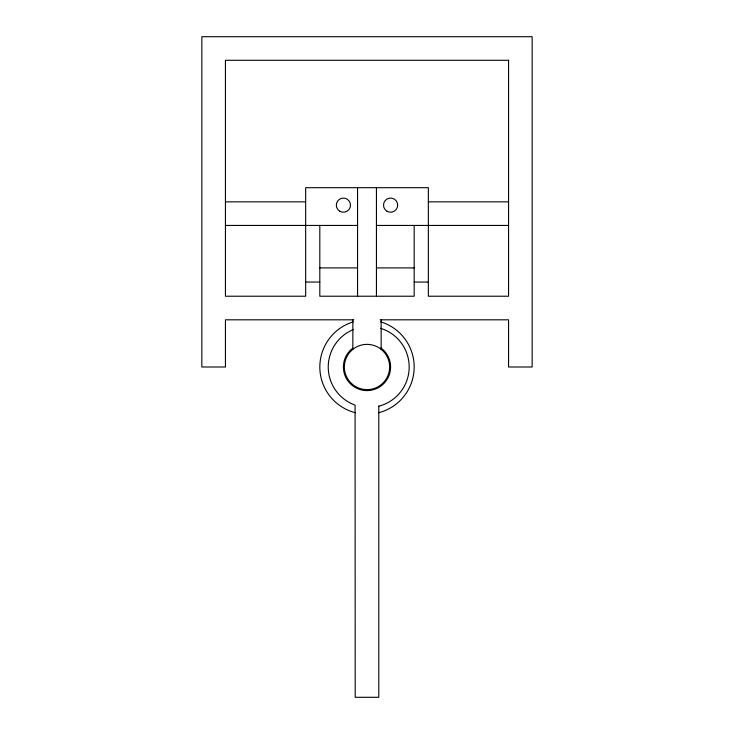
<?xml version="1.0" encoding="UTF-8"?>
<svg xmlns="http://www.w3.org/2000/svg" width="734" height="734" viewBox="0 0 734 734"><rect width="100%" height="100%" fill="white"/><g stroke="black" fill="none" stroke-linecap="round" stroke-linejoin="round"><path stroke-width="1.1" d="M378.542 406.251L380.451 405.728A40.471 40.471 0 0 0 380.451 328.272M378.469 412.774L380.698 412.15A47.187 47.187 0 0 0 380.698 321.85M225.439 201.85L305.656 201.85M428.344 201.85L508.561 201.85M225.439 225.439L357.559 225.439M376.441 225.439L508.561 225.439M319.418 267.91L357.339 267.91M376.661 267.91L414.582 267.91M305.656 282.067L319.813 282.067M414.187 282.067L428.344 282.067M353.816 319.813L225.439 319.813L225.439 367L201.85 367L201.85 36.7L532.15 36.7L532.15 367L508.561 367L508.561 319.813L380.184 319.813M355.531 412.774L353.302 412.15A47.187 47.187 0 0 1 353.302 321.85M352.843 319.813L352.861 349.301M414.187 225.439L414.187 296.224L319.813 296.224L319.813 225.439M381.157 319.813L381.157 349.329M378.799 406.186L378.799 697.3L355.201 697.3L355.072 405.104A40.471 40.471 0 0 1 353.219 329.612M376.441 187.693L376.441 296.224M357.559 187.693L357.559 296.224M380.863 347.907A23.589 23.589 0 0 1 379.331 387.112L378.331 387.699A23.589 23.589 0 0 1 356.091 387.919L355.072 387.359A23.589 23.589 0 0 1 352.76 348.191M508.561 60.289L225.439 60.289L225.439 296.224L305.674 296.224L305.656 187.693L428.344 187.693L428.344 296.224L508.561 296.224L508.561 60.289M381.597 349.678L380.726 348.989A22.653 22.653 0 0 0 344.356 366.706L344.365 367.817A22.653 22.653 0 0 0 367.257 389.644A22.653 22.653 0 0 0 389.644 367.294L389.635 366.183A22.653 22.653 0 0 0 381.597 349.678M339.87 211.282A7.074 7.074 0 0 0 350.485 205.153A7.074 7.074 0 0 0 339.87 199.024A7.074 7.074 0 0 0 339.87 211.282M387.057 211.282A7.074 7.074 0 0 0 397.672 205.153A7.074 7.074 0 0 0 387.057 199.024A7.074 7.074 0 0 0 387.057 211.282"/></g></svg>
